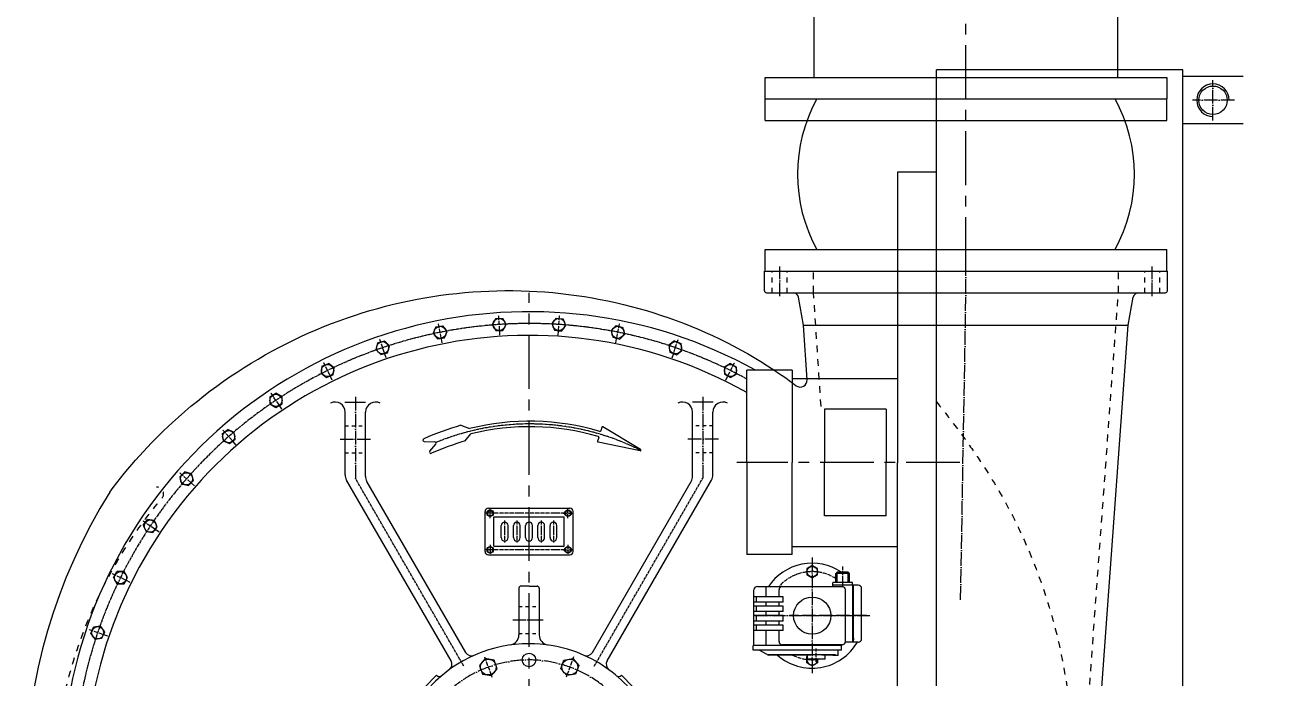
# Model space of a CAD drawing. Header units: inches. Extents: x 36 to 31738, y 79 to 24233.
# Drawn here: x 5823 to 8042, y 3768 to 4924 of the extents above; entities that cross this region are included whole.
import ezdxf

# ---------------------------------------------------------------- set-up
doc = ezdxf.new("R2010")
doc.units = ezdxf.units.IN
doc.header["$MEASUREMENT"] = 0
for name, pattern in [('ACAD_ISO04W100', [30, 24, -3, 0, -3]), ('CENTER', [50.8, 31.75, -6.35, 6.35, -6.35]), ('CHAIN', [0.7087, 0.4724, -0.0591, 0.1181, -0.0591]), ('EB_DASH', [6, 3, -3]), ('EB_DASHDOT', [39, 30, -3, 3, -3])]:
    doc.linetypes.add(name, pattern=pattern)
doc.layers.get('Defpoints').update_dxf_attribs({"lineweight": 5})
doc.layers.add('CAXA1', color=5, linetype='CENTER', lineweight=5)
doc.styles.add('Roman', font='arial.ttf')
doc.styles.get("Standard").update_dxf_attribs({"font": 'arial.ttf'})
doc.dimstyles.new('ISO-25', dxfattribs={"dimscale": 30, "dimtxt": 1.5, "dimasz": 1.5, "dimexe": 2, "dimexo": 2, "dimtad": 1, "dimtih": 1, "dimtoh": 1, "dimdec": 1, "dimlfac": 0.03937, "dimdsep": 46, "dimtxsty": 'Standard', "dimcen": 2.5, "dimclrd": 7, "dimclre": 7, "dimclrt": 7, "dimadec": 0, "dimazin": 0, "dimtfac": 1, "dimtdec": 1, "dimtmove": 0, "dimatfit": 3, "dimfxl": 1, "dimlwd": 5, "dimlwe": 5, "dimarcsym": 0})

# ---------------------------------------------------------------- blocks, each defined once
blk = doc.blocks.new('*D151')
at = {"color": 7, "linetype": 'Continuous', "lineweight": 5, "transparency": 16777216}
for p, q in [((8216.1, 7901.1), (8692.1, 7901.1)), ((8632.1, 7856.1), (8632.1, 5133.1)), ((8632.1, 2173.3), (8632.1, 4896.3)), ((7601.7, 2128.3), (8692.1, 2128.3))]:
    blk.add_line(p, q, dxfattribs=at)
at = {"color": 7, "transparency": 16777216}
for points in [[(8624.6, 7856.1), (8639.6, 7856.1), (8632.1, 7901.1)], [(8624.6, 2173.3), (8639.6, 2173.3), (8632.1, 2128.3)]]:
    blk.add_solid(points, dxfattribs=at)
at = {"layer": 'Defpoints', "color": 0, "transparency": 16777216}
for p in [(8156.1, 7901.1), (8632.1, 7901.1), (7541.7, 2128.3)]:
    blk.add_point(p, dxfattribs=at)
at = {"color": 7, "lineweight": 5, "transparency": 16777216, "insert": (8632.1, 5014.7), "char_height": 195, "attachment_point": 5, "style": 'Roman'}
blk.add_mtext('227.3', dxfattribs=at)

msp = doc.modelspace()

# ---------------------------------------------------------------- linework, layer by layer
at = {"color": 7, "lineweight": 5}
for p, q in [((7220.7, 4831.4), (7220.7, 5032.22)), ((7758.61, 4831.4), (7758.61, 5032.22)), ((7873.96, 4844.95), (7437.74, 4844.95)), ((7437.74, 3452.95), (7437.74, 4844.95)), ((7873.96, 3452.95), (7873.96, 4844.95)), ((7134.04, 4831.4), (7845.27, 4831.4)), ((7134.04, 4793.15), (7134.04, 4831.4)), ((7980.51, 4833.03), (7873.96, 4833.03)), ((7134.04, 4793.15), (7845.27, 4793.15)), ((7134.04, 4754.9), (7134.04, 4793.15)), ((7134.04, 4793.15), (7845.27, 4793.15)), ((7845.27, 4754.9), (7845.27, 4793.15)), ((7134.04, 4754.9), (7845.27, 4754.9)), ((7980.51, 4748.87), (7873.96, 4748.87)), ((7437.74, 4663.48), (7368.47, 4663.48)), ((7368.47, 4663.48), (7368.47, 4148.95)), ((7134.04, 4526.59), (7845.27, 4526.59)), ((7134.04, 4488.34), (7134.04, 4526.59)), ((7845.27, 4488.34), (7845.27, 4526.59)), ((7132.65, 4488.34), (7846.65, 4488.34)), ((7132.65, 4453.54), (7132.65, 4488.34)), ((7134.04, 4488.34), (7845.27, 4488.34)), ((7846.65, 4453.54), (7846.65, 4488.34)), ((7136.25, 4449.94), (7843.05, 4449.94)), ((7201.87, 4392.34), (7193.11, 4442)), ((7777.1, 4392.34), (7785.86, 4442)), ((6656.64, 4404.41), (6650.4, 4393.61)), ((6656.64, 4404.41), (6669.11, 4404.41)), ((6675.35, 4393.61), (6669.11, 4404.41)), ((6763.66, 4405.13), (6756.07, 4395.24)), ((6756.07, 4395.24), (6760.84, 4383.72)), ((6763.66, 4405.13), (6776.03, 4403.5)), ((6780.8, 4391.98), (6776.03, 4403.5)), ((6550.63, 4389.72), (6545.85, 4378.2)), ((6545.85, 4378.2), (6553.44, 4368.31)), ((6550.63, 4389.72), (6562.99, 4391.35)), ((6570.58, 4381.46), (6562.99, 4391.35)), ((6565.81, 4369.94), (6570.58, 4381.46)), ((6650.4, 4393.61), (6656.64, 4382.81)), ((6656.64, 4382.81), (6669.11, 4382.81)), ((6669.11, 4382.81), (6675.35, 4393.61)), ((6760.84, 4383.72), (6773.21, 4382.09)), ((6773.21, 4382.09), (6780.8, 4391.98)), ((6869.87, 4391.88), (6861.05, 4383.06)), ((6861.05, 4383.06), (6864.27, 4371.01)), ((6869.87, 4391.88), (6881.91, 4388.65)), ((6876.32, 4367.78), (6885.14, 4376.6)), ((6885.14, 4376.6), (6881.91, 4388.65)), ((7208.26, 4295.74), (7201.87, 4392.34)), ((7201.87, 4392.34), (7777.1, 4392.34)), ((7718.2, 3586.76), (7777.1, 4392.34)), ((6447.44, 4361.33), (6444.21, 4349.28)), ((6447.44, 4361.33), (6459.48, 4364.56)), ((6468.3, 4355.74), (6459.48, 4364.56)), ((6465.07, 4343.69), (6468.3, 4355.74)), ((6553.44, 4368.31), (6565.81, 4369.94)), ((6864.27, 4371.01), (6876.32, 4367.78)), ((6973.43, 4364.87), (6963.53, 4357.28)), ((6963.53, 4357.28), (6965.16, 4344.92)), ((6973.43, 4364.87), (6984.95, 4360.1)), ((6986.58, 4347.74), (6984.95, 4360.1)), ((6444.21, 4349.28), (6453.03, 4340.46)), ((6453.03, 4340.46), (6465.07, 4343.69)), ((6965.16, 4344.92), (6976.68, 4340.15)), ((6976.68, 4340.15), (6986.58, 4347.74)), ((6348.83, 4319.71), (6347.21, 4307.34)), ((6347.21, 4307.34), (6357.1, 4299.75)), ((6348.83, 4319.71), (6360.36, 4324.48)), ((6370.25, 4316.89), (6360.36, 4324.48)), ((6368.62, 4304.52), (6370.25, 4316.89)), ((7072.58, 4324.58), (7061.78, 4318.35)), ((7061.78, 4318.35), (7061.78, 4305.88)), ((7072.58, 4324.58), (7083.38, 4318.35)), ((7083.38, 4305.88), (7083.38, 4318.35)), ((7101.64, 4149.42), (7101.64, 4312.67)), ((7181.85, 4312.67), (7101.64, 4312.67)), ((7181.85, 4312.67), (7181.85, 4149.42)), ((6357.1, 4299.75), (6368.62, 4304.52)), ((7061.78, 4305.88), (7072.58, 4299.64)), ((7072.58, 4299.64), (7083.38, 4305.88)), ((7181.85, 4298.23), (7368.47, 4298.23)), ((6256.51, 4265.57), (6267.31, 4271.8)), ((6256.51, 4265.57), (6256.51, 4253.1)), ((6278.11, 4265.57), (6267.31, 4271.8)), ((6278.11, 4253.1), (6278.11, 4265.57)), ((6256.51, 4253.1), (6267.31, 4246.86)), ((6267.31, 4246.86), (6278.11, 4253.1)), ((6389.2, 4256.4), (6426.01, 4256.4)), ((7042.11, 4256.4), (7005.29, 4256.4)), ((7348.19, 4243.9), (7239.35, 4243.9)), ((7239.35, 4243.9), (7239.35, 4149.42)), ((7348.19, 4243.9), (7348.19, 4149.42)), ((6390, 4127.22), (6390, 4238.4)), ((6426, 4124.86), (6426, 4238.4)), ((7005.31, 4124.86), (7005.31, 4238.4)), ((7041.31, 4127.22), (7041.31, 4238.4)), ((6172.04, 4199.84), (6181.93, 4207.44)), ((6172.04, 4199.84), (6173.67, 4187.48)), ((6193.46, 4202.66), (6181.93, 4207.44)), ((6195.08, 4190.3), (6193.46, 4202.66)), ((6594.9, 4215.19), (6610.42, 4209.32)), ((6602.71, 4187.37), (6612.5, 4199.94)), ((6844.55, 4211.53), (6842.63, 4205.25)), ((6913.32, 4172.12), (6846.32, 4212.2)), ((6173.67, 4187.48), (6185.19, 4182.71)), ((6185.19, 4182.71), (6195.08, 4190.3)), ((6529.95, 4186.42), (6548.6, 4185.93)), ((6540.02, 4169.25), (6550.4, 4182.02)), ((6839.11, 4193.78), (6837.04, 4187.06)), ((6912.24, 4169.97), (6837.94, 4185.53)), ((6096.87, 4123.66), (6105.69, 4132.47)), ((6117.74, 4129.25), (6105.69, 4132.47)), ((6120.97, 4117.2), (6117.74, 4129.25)), ((7101.64, 4149.42), (7101.64, 3986.16)), ((7181.85, 3986.16), (7181.85, 4149.42)), ((7239.35, 4054.93), (7239.35, 4149.42)), ((7348.19, 4054.93), (7348.19, 4149.42)), ((7368.47, 3634.41), (7368.47, 4148.95)), ((6096.87, 4123.66), (6100.1, 4111.61)), ((6100.1, 4111.61), (6112.15, 4108.38)), ((6112.15, 4108.38), (6120.97, 4117.2)), ((6577.39, 3797.82), (6392.41, 4118.22)), ((6603.37, 3812.82), (6428.41, 4115.86)), ((6827.94, 3812.82), (7002.9, 4115.86)), ((6853.92, 3797.82), (7038.9, 4118.22)), ((6637.65, 3991.54), (6637.65, 4062.34)), ((6637.65, 3991.54), (6637.65, 4062.34)), ((6643.65, 4068.34), (6787.65, 4068.34)), ((6643.65, 4068.34), (6787.65, 4068.34)), ((6793.65, 3991.54), (6793.65, 4062.34)), ((6793.65, 3991.54), (6793.65, 4062.34)), ((6032.29, 4038.31), (6039.89, 4048.2)), ((6052.25, 4046.58), (6039.89, 4048.2)), ((6057.02, 4035.05), (6052.25, 4046.58)), ((6653.25, 4001.14), (6653.25, 4052.74)), ((6653.25, 4052.74), (6778.05, 4052.74)), ((6778.05, 4001.14), (6778.05, 4052.74)), ((7348.19, 4054.93), (7239.35, 4054.93)), ((6032.29, 4038.31), (6037.07, 4026.79)), ((6037.07, 4026.79), (6049.43, 4025.16)), ((6049.43, 4025.16), (6057.02, 4035.05)), ((6666.45, 4016.14), (6666.45, 4037.74)), ((6678.45, 4016.14), (6678.45, 4037.74)), ((6688.05, 4016.14), (6688.05, 4037.74)), ((6700.05, 4016.14), (6700.05, 4037.74)), ((6709.65, 4016.14), (6709.65, 4037.74)), ((6721.65, 4016.14), (6721.65, 4037.74)), ((6731.25, 4016.14), (6731.25, 4037.74)), ((6743.25, 4016.14), (6743.25, 4037.74)), ((6752.85, 4016.14), (6752.85, 4037.74)), ((6764.85, 4016.14), (6764.85, 4037.74)), ((6653.25, 4001.14), (6778.05, 4001.14)), ((7181.85, 4000.6), (7368.47, 4000.6)), ((6643.65, 3985.54), (6787.65, 3985.54)), ((6643.65, 3985.54), (6787.65, 3985.54)), ((7181.85, 3986.16), (7101.64, 3986.16)), ((5979.41, 3945.26), (5985.64, 3956.06)), ((5998.11, 3956.06), (5985.64, 3956.06)), ((6004.35, 3945.26), (5998.11, 3956.06)), ((7259.29, 3952.73), (7261.69, 3955.13)), ((7259.29, 3936.76), (7259.29, 3952.73)), ((7283.29, 3952.73), (7259.29, 3952.73)), ((7280.89, 3955.13), (7261.69, 3955.13)), ((7283.29, 3952.73), (7280.89, 3955.13)), ((7283.29, 3936.76), (7283.29, 3952.73)), ((5979.41, 3945.26), (5985.64, 3934.46)), ((5985.64, 3934.46), (5998.11, 3934.46)), ((5998.11, 3934.46), (6004.35, 3945.26)), ((6715.65, 3930.34), (6701.25, 3930.34)), ((6715.65, 3930.34), (6730.05, 3930.34)), ((7120.09, 3929.56), (7165.6, 3929.56)), ((7120.09, 3929.56), (7270.09, 3929.56)), ((7135.69, 3911.56), (7135.69, 3929.56)), ((7253.89, 3929.56), (7253.89, 3936.76)), ((7288.69, 3936.76), (7253.89, 3936.76)), ((7298.89, 3931.96), (7253.89, 3931.96)), ((7288.69, 3931.96), (7288.69, 3936.76)), ((7289.29, 3831.16), (7289.29, 3931.96)), ((7290.49, 3831.16), (7290.49, 3931.96)), ((7290.49, 3926.35), (7290.49, 3929.41)), ((6697.65, 3926.74), (6697.65, 3843.81)), ((6733.65, 3926.74), (6733.65, 3843.81)), ((7114.09, 3825.16), (7114.09, 3923.56)), ((7165.69, 3911.56), (7114.09, 3911.56)), ((7118.89, 3901.96), (7118.89, 3911.56)), ((7158.49, 3911.56), (7158.49, 3923.56)), ((7165.69, 3901.96), (7165.69, 3911.56)), ((7276.09, 3832.36), (7276.09, 3923.56)), ((7304.89, 3837.16), (7304.89, 3925.96)), ((7165.69, 3901.96), (7114.09, 3901.96)), ((7165.69, 3894.76), (7114.09, 3894.76)), ((7165.69, 3885.16), (7114.09, 3885.16)), ((7118.89, 3885.16), (7118.89, 3894.76)), ((7135.69, 3894.76), (7135.69, 3901.96)), ((7135.69, 3877.96), (7135.69, 3885.16)), ((7158.49, 3894.76), (7158.49, 3901.96)), ((7158.49, 3877.96), (7158.49, 3885.16)), ((7165.69, 3885.16), (7165.69, 3894.76)), ((7165.69, 3885.16), (7165.69, 3888.02)), ((7165.69, 3877.96), (7114.09, 3877.96)), ((7165.69, 3868.36), (7114.09, 3868.36)), ((7118.89, 3868.36), (7118.89, 3877.96)), ((7135.69, 3861.16), (7135.69, 3868.36)), ((7158.49, 3861.16), (7158.49, 3868.36)), ((7165.69, 3868.36), (7165.69, 3877.96)), ((7165.69, 3870.29), (7165.69, 3877.96)), ((5939.12, 3846.11), (5943.89, 3857.63)), ((5939.12, 3846.11), (5946.71, 3836.22)), ((5956.25, 3859.26), (5943.89, 3857.63)), ((5963.85, 3849.37), (5956.25, 3859.26)), ((5959.07, 3837.84), (5963.85, 3849.37)), ((7165.69, 3861.16), (7114.09, 3861.16)), ((7165.69, 3851.56), (7114.09, 3851.56)), ((7118.89, 3851.56), (7118.89, 3861.16)), ((7135.69, 3825.16), (7135.69, 3851.56)), ((7158.49, 3832.36), (7158.49, 3851.56)), ((7165.69, 3851.56), (7165.69, 3861.16)), ((5946.71, 3836.22), (5959.07, 3837.84)), ((7268.89, 3825.16), (7112.89, 3825.16)), ((7112.89, 3816.76), (7112.89, 3825.16)), ((7270.09, 3826.36), (7164.49, 3826.36)), ((7262.02, 3825.16), (7258.96, 3825.16)), ((7267.09, 3825.16), (7267.09, 3826.36)), ((7268.89, 3816.76), (7268.89, 3825.16)), ((7298.89, 3831.16), (7275.97, 3831.16)), ((7290.49, 3837.97), (7290.49, 3834.91)), ((7268.89, 3816.76), (7112.89, 3816.76)), ((7123.69, 3816.76), (7139.83, 3808.07)), ((7258.33, 3808.36), (7139.29, 3808.36)), ((7214.54, 3808), (7140.11, 3808)), ((7208.89, 3800.8), (7208.89, 3808)), ((7240.09, 3800.8), (7208.89, 3800.8)), ((7214.9, 3808.36), (7214.54, 3808)), ((7234.09, 3808.36), (7234.45, 3808)), ((7258.33, 3808), (7234.45, 3808)), ((7240.09, 3800.8), (7240.09, 3808)), ((7253.89, 3807.16), (7253.89, 3808)), ((7263.49, 3807.16), (7253.89, 3807.16)), ((7258.33, 3808), (7258.33, 3808.36)), ((7263.49, 3807.16), (7263.49, 3816.76)), ((6551.89, 3772.47), (6531.52, 3752.1)), ((6552.49, 3771.87), (6551.89, 3772.47)), ((6878.82, 3771.87), (6879.42, 3772.47)), ((6879.42, 3772.47), (6899.79, 3752.1))]:
    msp.add_line(p, q, dxfattribs=at)
at = {"color": 7, "linetype": 'Continuous', "lineweight": 5}
for p, q in [((7845.27, 4831.4), (7845.27, 4793.15)), ((7261.69, 3936.76), (7261.69, 3952.73)), ((7280.89, 3936.76), (7280.89, 3952.73))]:
    msp.add_line(p, q, dxfattribs=at)
at = {"color": 7, "linetype": 'ACAD_ISO04W100', "lineweight": 5}
for p, q in [((7927.24, 4754.99), (7927.24, 4826.41)), ((7965.2, 4790.95), (7890.88, 4790.95)), ((7159.65, 4443.96), (7159.65, 4496.45)), ((7489.65, 4449.94), (7489.65, 4499.21)), ((7819.65, 4443.96), (7819.65, 4496.45)), ((7480.19, 3906.25), (7489.65, 4449.94)), ((6408, 4265.52), (6408, 4121.22)), ((7023.31, 4265.52), (7023.31, 4121.22)), ((6380.79, 4190.4), (6435.65, 4190.4)), ((7051.1, 4190.4), (6995.97, 4190.4)), ((7217.29, 3980.84), (7217.29, 3776.18)), ((6686.65, 3870.34), (6743.1, 3870.34)), ((7115.75, 3877.96), (7319.26, 3877.96)), ((7313.66, 3877.96), (7177.24, 3877.96))]:
    msp.add_line(p, q, dxfattribs=at)
at = {"color": 7, "linetype": 'EB_DASH', "lineweight": 5, "ltscale": 3}
for p, q in [((7146.45, 4449.94), (7146.45, 4488.34)), ((7172.85, 4449.94), (7172.85, 4488.34)), ((7806.45, 4449.94), (7806.45, 4488.34)), ((7832.85, 4449.94), (7832.85, 4488.34))]:
    msp.add_line(p, q, dxfattribs=at)
at = {"color": 7, "linetype": 'EB_DASH', "lineweight": 5, "ltscale": 4}
for p, q in [((7219.65, 4449.94), (7219.65, 4488.34)), ((7759.65, 4449.94), (7759.65, 4488.34)), ((7232.97, 4248.61), (7219.65, 4449.94)), ((7696.65, 3588.34), (7759.65, 4449.94))]:
    msp.add_line(p, q, dxfattribs=at)
at = {"color": 7, "linetype": 'ACAD_ISO04W100', "lineweight": 5, "ltscale": 0.3}
for p, q in [((6561.92, 4361.21), (6554.84, 4396.83)), ((6664.12, 4374.67), (6661.74, 4410.9)), ((6767.19, 4374.67), (6769.57, 4410.9)), ((6869.39, 4361.21), (6876.47, 4396.83)), ((6462.35, 4334.53), (6450.68, 4368.92)), ((6968.95, 4334.53), (6980.63, 4368.92)), ((6367.12, 4295.09), (6351.06, 4327.65)), ((7064.19, 4295.09), (7080.25, 4327.65)), ((6277.86, 4243.55), (6257.68, 4273.74)), ((6196.08, 4180.8), (6172.14, 4208.1)), ((6123.19, 4107.91), (6095.89, 4131.85)), ((6646.65, 4050.37), (6646.65, 4067.58)), ((6784.65, 4050.37), (6784.65, 4067.58)), ((6060.44, 4026.14), (6030.25, 4046.31)), ((6655.11, 4059.34), (6638.54, 4059.34)), ((6655.11, 4059.34), (6638.54, 4059.34)), ((6779.42, 4059.34), (6641.54, 4059.34)), ((6779.42, 4059.34), (6641.54, 4059.34)), ((6672.45, 4046.39), (6672.45, 4007.48)), ((6694.05, 4046.39), (6694.05, 4007.48)), ((6737.25, 4046.39), (6737.25, 4007.48)), ((6758.85, 4046.39), (6758.85, 4007.48)), ((6776.2, 4059.34), (6792.77, 4059.34)), ((6776.2, 4059.34), (6792.77, 4059.34)), ((6646.65, 4003.51), (6646.65, 3986.31)), ((6784.65, 4003.51), (6784.65, 3986.31)), ((6655.11, 3994.54), (6638.54, 3994.54)), ((6655.11, 3994.54), (6638.54, 3994.54)), ((6779.42, 3994.54), (6641.54, 3994.54)), ((6779.42, 3994.54), (6641.54, 3994.54)), ((6776.2, 3994.54), (6792.77, 3994.54)), ((6776.2, 3994.54), (6792.77, 3994.54)), ((6008.9, 3936.87), (5976.34, 3952.93)), ((7271.29, 3940.78), (7271.29, 3965.28)), ((5969.46, 3841.64), (5935.07, 3853.31)), ((7224.49, 3796.08), (7224.49, 3820.01)), ((6636.71, 3805.23), (6649.99, 3768.75)), ((6794.6, 3805.23), (6781.32, 3768.75))]:
    msp.add_line(p, q, dxfattribs=at)
at = {"color": 7, "linetype": 'EB_DASH', "lineweight": 5, "ltscale": 2}
for p, q in [((6390, 4214.4), (6426, 4214.4)), ((7041.31, 4214.4), (7005.31, 4214.4)), ((6390, 4166.4), (6426, 4166.4)), ((7041.31, 4166.4), (7005.31, 4166.4)), ((6697.65, 3894.34), (6733.65, 3894.34)), ((6697.65, 3846.34), (6733.65, 3846.34))]:
    msp.add_line(p, q, dxfattribs=at)
at = {"color": 7, "linetype": 'CHAIN', "lineweight": 5, "ltscale": 10}
for p, q in [((6600.21, 3788.3), (6408, 4121.22)), ((6831.1, 3788.3), (7023.31, 4121.22))]:
    msp.add_line(p, q, dxfattribs=at)
at = {"color": 7, "linetype": 'EB_DASHDOT', "lineweight": 5}
msp.add_line((7271.29, 3928.36), (7271.29, 3940.36), dxfattribs=at)
at = {"color": 7, "lineweight": 5}
for points in [[(6646.65, 4064.74), (6651.33, 4062.04), (6651.33, 4056.64), (6646.65, 4053.94), (6641.98, 4056.64), (6641.98, 4062.04)], [(6784.65, 4064.74), (6779.98, 4062.04), (6779.98, 4056.64), (6784.65, 4053.94), (6789.33, 4056.64), (6789.33, 4062.04)], [(6646.65, 3989.14), (6651.33, 3991.84), (6651.33, 3997.24), (6646.65, 3999.94), (6641.98, 3997.24), (6641.98, 3991.84)], [(6784.65, 3989.14), (6779.98, 3991.84), (6779.98, 3997.24), (6784.65, 3999.94), (6789.33, 3997.24), (6789.33, 3991.84)], [(7217.29, 3945.16), (7226.64, 3950.56), (7226.64, 3961.36), (7217.29, 3966.76), (7207.94, 3961.36), (7207.94, 3950.56)], [(6627.58, 3789.58), (6633.09, 3774.47), (6648.93, 3771.69), (6659.26, 3784.02), (6653.75, 3799.13), (6637.91, 3801.91)], [(6803.73, 3789.58), (6798.21, 3774.47), (6782.38, 3771.69), (6772.05, 3784.02), (6777.56, 3799.13), (6793.4, 3801.91)]]:
    msp.add_lwpolyline(points, close=True, dxfattribs=at)
msp.add_lwpolyline([(7226.64, 3800.8), (7226.64, 3794.56), (7217.29, 3789.16), (7207.94, 3794.56), (7207.94, 3805.36), (7208.89, 3805.91)], dxfattribs=at)
for centre, radius in [((7927.24, 4790.95), 25.2), ((6662.87, 4393.61), 10.8), ((6768.44, 4393.61), 10.8), ((6558.22, 4379.83), 10.8), ((6873.09, 4379.83), 10.8), ((6456.25, 4352.51), 10.8), ((6975.06, 4352.51), 10.8), ((6358.73, 4312.11), 10.8), ((7072.58, 4312.11), 10.8), ((6267.31, 4259.33), 10.8), ((6183.56, 4195.07), 10.8), ((6108.92, 4120.43), 10.8), ((6646.65, 4059.34), 5.78), ((6784.65, 4059.34), 5.78), ((6044.66, 4036.68), 10.8), ((6646.65, 3994.54), 5.78), ((6784.65, 3994.54), 5.78), ((5991.88, 3945.26), 10.8), ((7217.29, 3955.96), 9.35), ((7217.29, 3877.96), 33), ((5951.48, 3847.74), 10.8), ((6643.42, 3786.8), 13.93), ((6715.65, 3799.54), 12), ((6787.89, 3786.8), 13.93)]:
    msp.add_circle(centre, radius, dxfattribs=at)
for centre, radius, start, end in [((7927.24, 4790.95), 28.8, 0, 270), ((7466.63, 4659.87), 275.48, 151.06531, 208.93469), ((7512.68, 4659.87), 275.48, 331.06531, 28.93469), ((7136.25, 4453.54), 3.6, 180, 270), ((7183.65, 4440.34), 9.6, 10, 90), ((7795.31, 4440.34), 9.6, 90, 170), ((7843.05, 4453.54), 3.6, 270, 0), ((6715.65, 3588.34), 828, 61.02105, 233.03852), ((6715.65, 3588.34), 786, 60.5889, 231.29379), ((7196.28, 4294.95), 12, 233.1998, 3.78494), ((6372, 4238.4), 18, 0, 116.3025), ((6444, 4238.4), 18, 63.6975, 180), ((6987.31, 4238.4), 18, 0, 116.3025), ((7059.31, 4238.4), 18, 63.6975, 180), ((6716.81, 3781.34), 441, 73.62495, 103.96098), ((6716.81, 3781.34), 450.65, 105.69627, 114.6282), ((6716.81, 3781.34), 431.4, 73.64425, 103.99258), ((6837.96, 4194.13), 1.2, 342.93294, 73.64425), ((6841.48, 4205.61), 1.2, 253.62495, 342.93294), ((6845.7, 4211.17), 1.2, 59.10958, 162.93294), ((6530.02, 4188.82), 2.4, 114.6282, 268.51565), ((6716.81, 3781.34), 421.75, 105.69627, 114.35781), ((6548.53, 4183.53), 2.4, 320.89009, 88.51565), ((6838.19, 4186.71), 1.2, 162.93294, 258.17291), ((6541.88, 4167.74), 2.4, 140.89009, 294.35781), ((6912.78, 4171.05), 1.2, 243.30389, 63.30389), ((6408, 4127.22), 18, 180, 210), ((6444, 4124.86), 18, 180, 210), ((6987.31, 4124.86), 18, 330, 0), ((7023.31, 4127.22), 18, 330, 0), ((6812.86, 3572.83), 990.06, 148.04059, 210.01879), ((6643.65, 4062.34), 6, 90, 180), ((6643.65, 4062.34), 6, 90, 180), ((6787.65, 4062.34), 6, 0, 90), ((6787.65, 4062.34), 6, 0, 90), ((6672.45, 4037.74), 6, 0, 180), ((6694.05, 4037.74), 6, 0, 180), ((6715.65, 4037.74), 6, 90, 180), ((6715.65, 4037.74), 6, 0, 90), ((6737.25, 4037.74), 6, 0, 180), ((6758.85, 4037.74), 6, 0, 180), ((6672.45, 4016.14), 6, 180, 0), ((6694.05, 4016.14), 6, 180, 0), ((6715.65, 4016.14), 6, 180, 270), ((6715.65, 4016.14), 6, 270, 0), ((6737.25, 4016.14), 6, 180, 0), ((6758.85, 4016.14), 6, 180, 0), ((6643.65, 3991.54), 6, 180, 270), ((6643.65, 3991.54), 6, 180, 270), ((6787.65, 3991.54), 6, 270, 0), ((6787.65, 3991.54), 6, 270, 0), ((7217.08, 3877.96), 93, 56.07547, 146.30039), ((6701.25, 3926.74), 3.6, 90, 180), ((6730.05, 3926.74), 3.6, 0, 90), ((7120.09, 3923.56), 6, 90, 180), ((7164.49, 3923.56), 6, 90, 180), ((7270.09, 3923.56), 6, 0, 90), ((7298.89, 3925.96), 6, 0, 90), ((6679.65, 3843.81), 18, 278.02093, 0), ((6751.65, 3843.81), 18, 180, 261.97907), ((6715.65, 3588.34), 240, 90, 136.528), ((6715.65, 3588.34), 240, 71.15118, 90), ((7217.08, 3877.96), 93, 228.78636, 329.78635), ((7164.49, 3832.36), 6, 180, 270), ((7270.09, 3832.36), 6, 270, 0), ((7298.89, 3837.16), 6, 270, 0), ((6567, 3791.82), 12, 306.1501, 30), ((6613.76, 3818.82), 12, 210, 293.84882), ((6715.65, 3588.34), 240, 43.472, 71.15118), ((6817.54, 3818.82), 12, 246.15118, 330), ((6864.31, 3791.82), 12, 150, 233.8499), ((7217.29, 3799.96), 9.35, 153.90949, 5.15268), ((6556.73, 3776.11), 6, 225, 310.24318), ((6874.58, 3776.11), 6, 229.75682, 315)]:
    msp.add_arc(centre, radius, start, end, dxfattribs=at)
at = {"color": 7, "linetype": 'CHAIN', "lineweight": 5, "ltscale": 10}
for centre, radius, start, end in [((6715.65, 3588.34), 807, 61.42599, 232.19273), ((6716.81, 3781.34), 436.2, 63.14627, 112.39101)]:
    msp.add_arc(centre, radius, start, end, dxfattribs=at)
at = {"color": 7, "linetype": 'EB_DASH', "lineweight": 5, "ltscale": 4}
msp.add_arc((6056.18, 4093.68), 12, 319.95571, 93.78494, dxfattribs=at)
at = {"color": 7, "linetype": 'ACAD_ISO04W100', "lineweight": 5, "ltscale": 0.3}
for start, end in [(57.234, 138.58269), (243.75652, 278.41629)]:
    msp.add_arc((7217.08, 3877.96), 78, start, end, dxfattribs=at)
at = {"color": 7, "linetype": 'ACAD_ISO04W100', "lineweight": 5}
msp.add_arc((6715.65, 3588.34), 211.2, 43.472, 136.528, dxfattribs=at)
at = {"color": 7, "linetype": 'Continuous', "lineweight": 5}
msp.add_arc((7140.11, 3808.6), 0.6, 241.69924, 270, dxfattribs=at)
at = {"color": 7, "lineweight": 5}
msp.add_open_spline([(5972.87, 4096.88), (6005.98, 4141.25), (6095.38, 4240.48), (6268.28, 4362.36), (6486.37, 4442.39), (6715.24, 4462.94), (6939.08, 4423.8), (7094.57, 4351.75), (7172.62, 4297.67), (7189.09, 4285.34)], degree=3, knots=[2975.5553311, 2975.5553311, 2975.5553311, 2975.5553311, 3113.9530173, 3307.9782866, 3499.9109438, 3689.7510283, 3877.4985806, 4063.1536427, 4114.5647382, 4114.5647382, 4114.5647382, 4114.5647382], dxfattribs=at)
at = {"color": 7, "linetype": 'EB_DASH', "lineweight": 5, "ltscale": 4}
for points, knots in [([(7437.74, 4256.54), (7495.14, 4184.16), (7578.41, 4061.02), (7662.43, 3842.33), (7689.14, 3588.63), (7649.5, 3338.42), (7568.39, 3156.34), (7504.06, 3062.2), (7456.65, 3001.47)], [704.7278921, 704.7278921, 704.7278921, 704.7278921, 862.4084729, 1074.6366244, 1285.4028716, 1494.7087902, 1702.5543872, 1779.4412808, 1779.4412808, 1779.4412808, 1779.4412808]), ([(6210.35, 2870.17), (6170.47, 2900.8), (6077.13, 2986.16), (5960.55, 3151.89), (5882.71, 3364.71), (5862.9, 3587.92), (5901.29, 3806.1), (5978.26, 3971.73), (6042.52, 4058.78), (6065.36, 4085.96)], [2918.7209514, 2918.7209514, 2918.7209514, 2918.7209514, 3044.4198715, 3233.7371095, 3420.9618225, 3606.0940527, 3789.133844, 3970.0812414, 4058.8158557, 4058.8158557, 4058.8158557, 4058.8158557])]:
    msp.add_open_spline(points, degree=3, knots=knots, dxfattribs=at)
at = {"color": 7, "linetype": 'Continuous', "lineweight": 5}
msp.add_point((7217.29, 3877.96), dxfattribs=at)
msp.add_point((7217.29, 3877.96), dxfattribs=at)
at = {"layer": 'CAXA1', "linetype": 'CENTER', "lineweight": 5, "ltscale": 3}
for p, q in [((7489.65, 4488.34), (7489.65, 7995.24)), ((6715.65, 2603.28), (6715.65, 4449.9)), ((7478.78, 4149.42), (7083.6, 4149.42))]:
    msp.add_line(p, q, dxfattribs=at)

# ---------------------------------------------------------------- dimensions: what is measured, and where the dimension line sits
at = {"color": 7, "lineweight": 5}
dim = msp.add_linear_dim(base=(8632.12, 7901.06), p1=(7541.65, 2128.34), p2=(8156.06, 7901.06), angle=90, dimstyle='ISO-25', override={"dimtxt": 6.5, "dimpost": '\\X', "dimtxsty": 'Roman', "dimtmove": 1}, dxfattribs=at)
dim.commit()
dim.dimension.update_dxf_attribs({"geometry": '*D151', "text_midpoint": (8632.12, 5014.7), "dimtype": 160})

doc.saveas('drawing.dxf')
